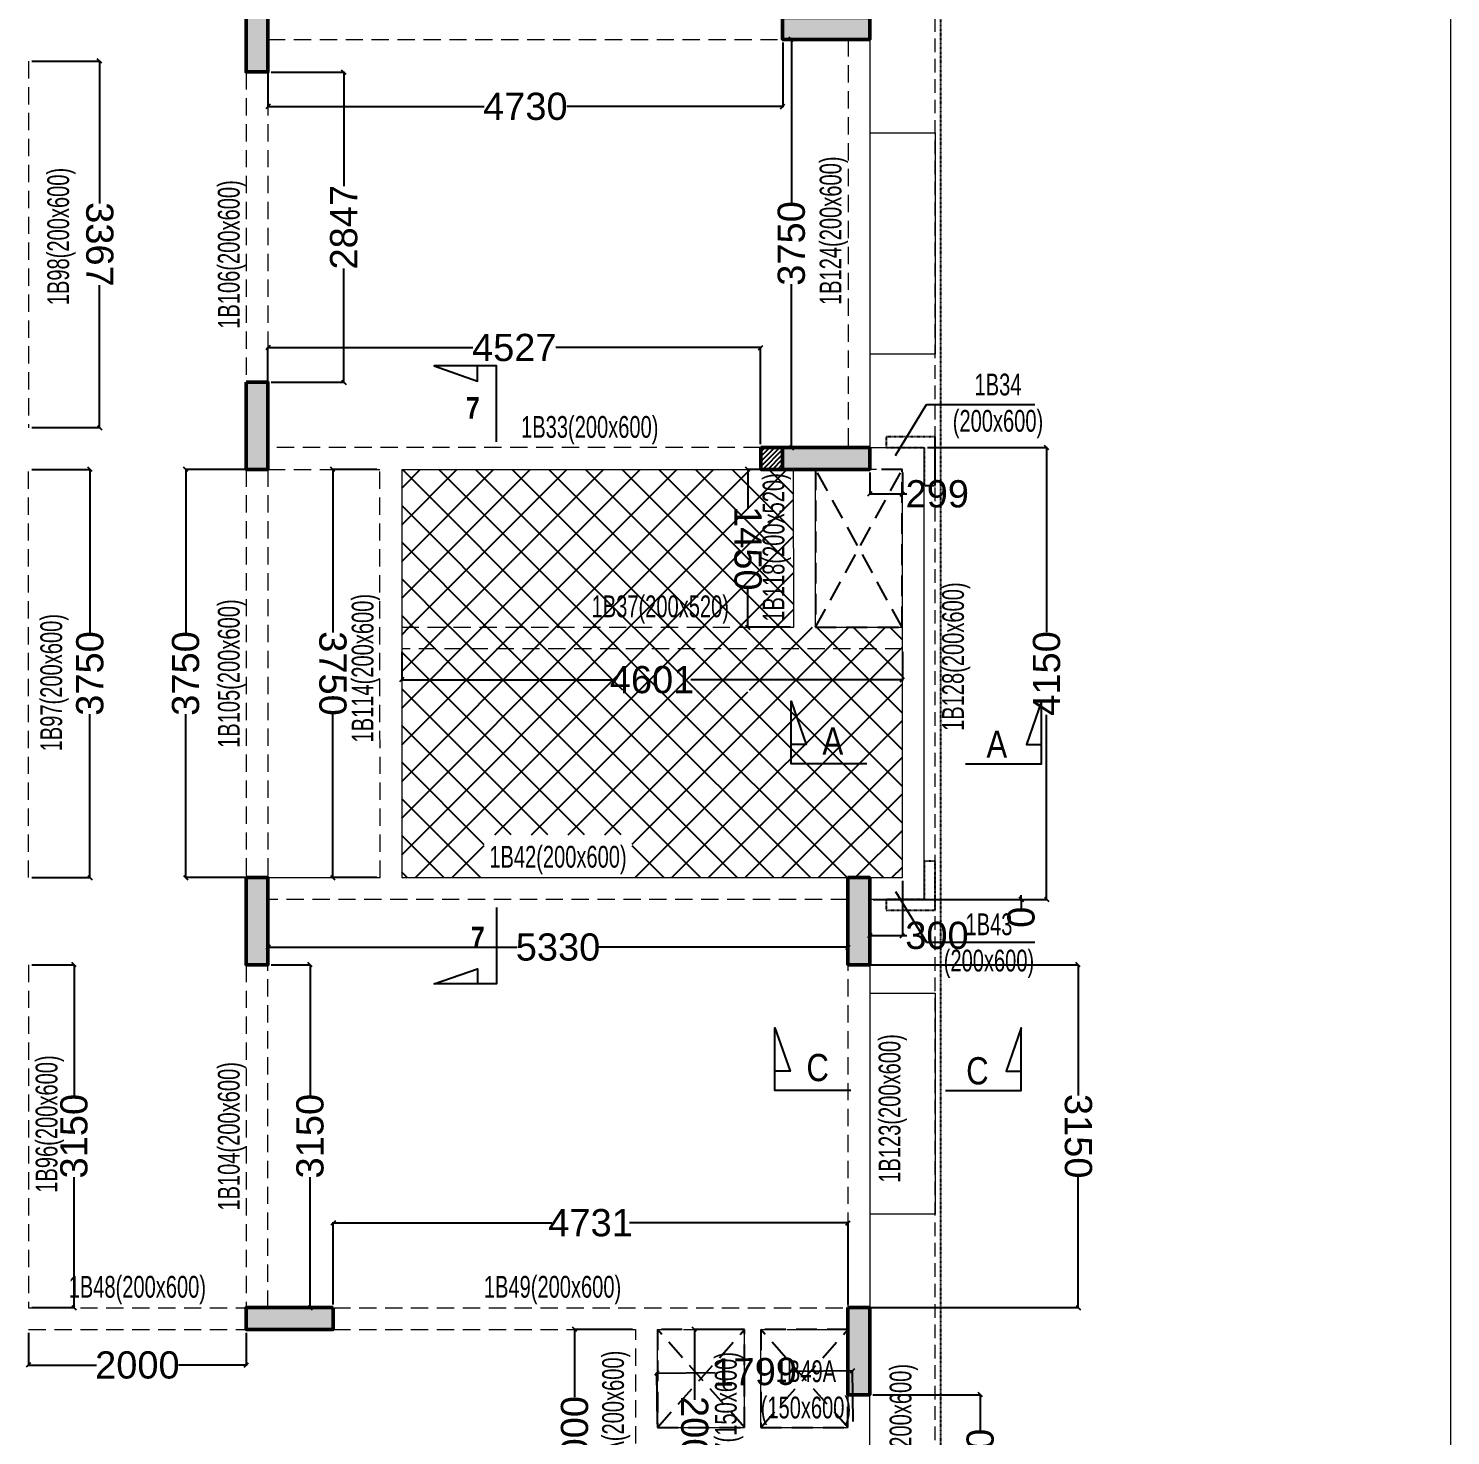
# Model space of a CAD drawing. Header units: millimetres. Extents: x 20 to 37377, y -2 to 80215.
# Drawn here: x 24310 to 37377, y 38835 to 51760 of the extents above; entities that cross this region are included whole.
import ezdxf
from ezdxf.enums import TextEntityAlignment as Align

# ---------------------------------------------------------------- set-up
doc = ezdxf.new("R2010")
doc.units = ezdxf.units.MM
for name, pattern in [('CONTINU', [0]), ('DASHED', [0.75, 0.5, -0.25]), ('HIDDEN', [9.525, 6.35, -3.175])]:
    doc.linetypes.add(name, pattern=pattern)
for name, color, linetype, lineweight in [('A-BOXING PROJECTION', 8, 'Continuous', 9), ('A-CLMN', 5, 'Continuous', 50), ('A-CONC', 5, 'Continuous', 40), ('A-CONC-PATT', 253, 'Continuous', 0), ('S - BEAM', 7, 'Continuous', 13), ('S - BEAM TXT', 30, 'Continuous', 13), ('STR-Stair', 1, 'Continuous', 13)]:
    doc.layers.add(name, color=color, linetype=linetype, lineweight=lineweight)
for name, color, linetype in [('BAND DETAILS', 2, 'Continuous'), ('PC-Detail-Light', 7, 'Continuous'), ('S-DIM', 8, 'Continuous'), ('SECTION', 4, 'CONTINU'), ('SL-FW-HIDDEN', 1, 'Continuous'), ('TOILET SUNK BY80', 240, 'Continuous')]:
    doc.layers.add(name, color=color, linetype=linetype)
doc.styles.add('S - GRID TXT', font='ARIALNB.TTF')
doc.styles.add('SD', font='ARIALNB.TTF')
doc.styles.add('SED', font='ARIALN.TTF', dxfattribs={"height": 50})
doc.styles.add('SOBHA', font='arial.ttf')
doc.styles.get("Standard").update_dxf_attribs({"font": 'arial.ttf'})
doc.styles.add('TITLE', font='tahoma.ttf')
doc.dimstyles.new('ISO-25', dxfattribs={"dimtxt": 2.5, "dimasz": 2.5, "dimexe": 1.25, "dimexo": 0.625, "dimtad": 1, "dimtxsty": 'Standard', "dimcen": 2.5, "dimadec": 0, "dimazin": 0, "dimtfac": 1, "dimtmove": 0, "dimatfit": 3, "dimfxl": 1, "dimarcsym": 0})
doc.dimstyles.new('S--20', dxfattribs={"dimscale": 20, "dimtxt": 12.5, "dimasz": 2, "dimexe": 0.25, "dimexo": 1.5, "dimgap": 0.1, "dimtad": 0, "dimdec": 0, "dimrnd": 0.0005, "dimzin": 0, "dimdsep": 46, "dimtxsty": 'SOBHA', "dimblk": 'OBLIQUE', "dimcen": 0.09, "dimclrd": 8, "dimclre": 8, "dimclrt": 4, "dimadec": 0, "dimazin": 0, "dimtfac": 1, "dimtdec": 0, "dimtofl": 0, "dimtmove": 0, "dimatfit": 3, "dimfxl": 0.18, "dimtolj": 1, "dimtzin": 0, "dimlwd": -1, "dimlwe": -1, "dimarcsym": 0})
pattern_1 = [(45, (-66633.12, -372481.6), (-168.379802, 168.379802), []), (135, (-66633.12, -372481.6), (-168.379802, -168.379802), [])]

# ---------------------------------------------------------------- blocks, each defined once
blk = doc.blocks.new('*U88')
at = {"layer": 'SL-FW-HIDDEN', "linetype": 'HIDDEN', "ltscale": 30}
for p, q in [((798, 1450), (0, 0)), ((0, 1450), (798, 0))]:
    blk.add_line(p, q, dxfattribs=at)
blk.add_lwpolyline([(0, 1450), (798, 1450), (798, 0), (0, 0)], close=True, dxfattribs=at)
at = {"layer": 'SL-FW-HIDDEN', "linetype": 'DASHED', "ltscale": 250, "style": 'TITLE'}
blk.add_attdef('DECRIPTION', text='', height=125, dxfattribs=at).set_placement((960, 116), align=Align.MIDDLE_CENTER)
blk = doc.blocks.new('*U97')
at = {"layer": 'SL-FW-HIDDEN', "linetype": 'HIDDEN', "ltscale": 30}
for p, q in [((800, 900), (0, 0)), ((0, 900), (800, 0))]:
    blk.add_line(p, q, dxfattribs=at)
blk.add_lwpolyline([(0, 900), (800, 900), (800, 0), (0, 0)], close=True, dxfattribs=at)
at = {"layer": 'SL-FW-HIDDEN', "linetype": 'DASHED', "ltscale": 250, "style": 'TITLE'}
blk.add_attdef('DECRIPTION', text='', height=125, dxfattribs=at).set_placement((960, 116), align=Align.MIDDLE_CENTER)
blk = doc.blocks.new('*U96')
at = {"layer": 'SL-FW-HIDDEN', "linetype": 'HIDDEN', "ltscale": 30}
for p, q in [((800, 900), (0, 0)), ((0, 900), (800, 0))]:
    blk.add_line(p, q, dxfattribs=at)
blk.add_lwpolyline([(0, 900), (800, 900), (800, 0), (0, 0)], close=True, dxfattribs=at)
at = {"layer": 'SL-FW-HIDDEN', "linetype": 'DASHED', "ltscale": 250, "style": 'TITLE'}
blk.add_attdef('DECRIPTION', text='', height=125, dxfattribs=at).set_placement((960, 116), align=Align.MIDDLE_CENTER)
blk = doc.blocks.new('GFR CL')
at = {"layer": 'A-CONC-PATT'}
h = blk.add_hatch(color=256, dxfattribs=at)
h.dxf.hatch_style = 1
h.paths.add_polyline_path([(18370, 20080), (18170, 20080), (18170, 19280), (18370, 19280)])
h = blk.add_hatch(color=256, dxfattribs=at)
h.dxf.hatch_style = 1
h.paths.add_polyline_path([(23900, 19580), (23900, 19780), (23100, 19780), (23100, 19580)])
h = blk.add_hatch(color=256, dxfattribs=at)
h.dxf.hatch_style = 1
h.paths.add_polyline_path([(18370, 16430), (18170, 16430), (18170, 15630), (18370, 15630)])
h = blk.add_hatch(color=256, dxfattribs=at)
h.dxf.hatch_style = 1
h.paths.add_polyline_path([(23900, 15630), (23900, 15830), (23100, 15830), (23100, 15630)])
h = blk.add_hatch(color=256, dxfattribs=at)
h.dxf.hatch_style = 1
h.paths.add_polyline_path([(18370, 11880), (18170, 11880), (18170, 11080), (18370, 11080)])
h = blk.add_hatch(color=256, dxfattribs=at)
h.dxf.hatch_style = 1
h.paths.add_polyline_path([(23900, 11880), (23700, 11880), (23700, 11080), (23900, 11080)])
h = blk.add_hatch(color=256, dxfattribs=at)
h.dxf.hatch_style = 1
h.paths.add_polyline_path([(18970, 7730), (18970, 7930), (18170, 7930), (18170, 7730)])
h = blk.add_hatch(color=256, dxfattribs=at)
h.dxf.hatch_style = 1
h.paths.add_polyline_path([(23900, 7930), (23700, 7930), (23700, 7130), (23900, 7130)])
at = {"layer": 'PC-Detail-Light', "linetype": 'ByBlock'}
h = blk.add_hatch(dxfattribs=at)
h.set_pattern_fill('ANSI31', color=8, scale=10)
h.set_pattern_definition([(45, (40025.56, 2210502.12), (-22.4506403, 22.4506403), [])])
h.paths.add_polyline_path([(22900, 15830), (23100, 15830), (23100, 15630), (22900, 15630)])
at = {"layer": 'A-CLMN'}
for points, elevation in [([(18170, 20080), (18370, 20080), (18370, 19280), (18170, 19280)], 1), ([(23900, 19780), (23900, 19580), (23100, 19580), (23100, 19780)], 1), ([(22900, 15830), (23100, 15830), (23100, 15630), (22900, 15630)], 0), ([(23900, 15830), (23900, 15630), (23100, 15630), (23100, 15830)], 0)]:
    blk.add_lwpolyline(points, close=True, dxfattribs=dict(at, elevation=elevation))
for points in [[(18170, 16430), (18370, 16430), (18370, 15630), (18170, 15630)], [(18170, 11880), (18370, 11880), (18370, 11080), (18170, 11080)], [(23700, 11880), (23900, 11880), (23900, 11080), (23700, 11080)], [(18970, 7930), (18970, 7730), (18170, 7730), (18170, 7930)], [(23700, 7930), (23900, 7930), (23900, 7130), (23700, 7130)]]:
    blk.add_lwpolyline(points, close=True, dxfattribs=at)
at = {"layer": 'A-CLMN', "elevation": 0}
blk.add_lwpolyline([(18970, 7730), (18970, 7930)], dxfattribs=at)
at = {"layer": 'A-CONC', "ltscale": 50, "elevation": 0}
blk.add_lwpolyline([(18170, 7930), (18170, 7730)], dxfattribs=at)
blk.add_lwpolyline([(18170, 7930), (18170, 7730)], dxfattribs=at)
blk = doc.blocks.new('ELEVATION FEATURE - ELEVATION FEATURE-2962623-GROUND FLOOR LEVEL')
at = {"layer": 'A-BOXING PROJECTION', "color": 2, "linetype": 'DASHED', "ltscale": 250}
blk.add_line((5002618, 4951646), (5002618, 4987256), dxfattribs=at)
at = {"layer": 'A-BOXING PROJECTION', "color": 2, "linetype": 'DASHED', "lineweight": 25, "ltscale": 0.2}
for p, q in [((5002668, 4987306), (5002668, 4951596)), ((5002168, 4968176), (5002168, 4968076)), ((5002618, 4968176), (5002168, 4968176)), ((5002168, 4968076), (5002518, 4968076)), ((5002518, 4967726), (5002618, 4967726)), ((5002618, 4964276), (5002518, 4964276)), ((5002518, 4964276), (5002518, 4963926)), ((5002618, 4963826), (5002618, 4964276)), ((5002518, 4963926), (5002168, 4963926)), ((5002168, 4963926), (5002168, 4963826)), ((5002168, 4963826), (5002618, 4963826))]:
    blk.add_line(p, q, dxfattribs=at)
at = {"layer": 'A-BOXING PROJECTION', "lineweight": 25}
blk.add_line((5002618, 4967726), (5002618, 4968176), dxfattribs=at)
at = {"layer": 'A-BOXING PROJECTION', "color": 2, "linetype": 'DASHED', "lineweight": 25, "ltscale": 0.2}
blk.add_lwpolyline([(5002518, 4968076), (5002518, 4967726)], dxfattribs=at)
blk = doc.blocks.new('_Oblique')
at = {"color": 0, "linetype": 'ByBlock', "lineweight": -2}
blk.add_line((-0.5, -0.5), (0.5, 0.5), dxfattribs=at)
blk = doc.blocks.new('*D450')
at = {"layer": 'Defpoints', "color": 0, "linetype": 'ByBlock', "transparency": 16777216}
for p in [(26511, 51660, 0), (31241, 51660, 0), (31241, 51043)]:
    blk.add_point(p, dxfattribs=at)
at = {"layer": 'S-DIM', "color": 8, "transparency": 16777216}
for p, q in [((26511, 51630), (26511, 51038)), ((31241, 51630), (31241, 51038)), ((26511, 51043), (28496, 51043)), ((31241, 51043), (29256, 51043))]:
    blk.add_line(p, q, dxfattribs=at)
at = {"layer": 'S-DIM', "color": 8, "linetype": 'ByBlock', "transparency": 16777216, "xscale": 40, "yscale": 40, "zscale": 40, "rotation": 180}
blk.add_blockref('_Oblique', (26511, 51043), dxfattribs=at)
at = {"layer": 'S-DIM', "color": 8, "linetype": 'ByBlock', "transparency": 16777216, "xscale": 40, "yscale": 40, "zscale": 40}
blk.add_blockref('_Oblique', (31241, 51043), dxfattribs=at)
at = {"layer": 'S-DIM', "color": 4, "linetype": 'ByBlock', "transparency": 16777216, "insert": (28876, 51043), "char_height": 250, "attachment_point": 5, "style": 'SOBHA'}
blk.add_mtext('\\A1;4730', dxfattribs=at)
blk = doc.blocks.new('*D451')
at = {"layer": 'Defpoints', "color": 0, "linetype": 'ByBlock', "transparency": 16777216}
for p in [(26511, 51357, 0), (26511, 48510, 0), (27208, 48510)]:
    blk.add_point(p, dxfattribs=at)
at = {"layer": 'S-DIM', "color": 8, "transparency": 16777216}
for p, q in [((26541, 51357), (27213, 51357)), ((27208, 51357), (27208, 50311)), ((27208, 48510), (27208, 49556)), ((26541, 48510), (27213, 48510))]:
    blk.add_line(p, q, dxfattribs=at)
at = {"layer": 'S-DIM', "color": 8, "linetype": 'ByBlock', "transparency": 16777216, "xscale": 40, "yscale": 40, "zscale": 40}
for p, rotation in [((27208, 51357), 90), ((27208, 48510), 270)]:
    blk.add_blockref('_Oblique', p, dxfattribs=dict(at, rotation=rotation))
at = {"layer": 'S-DIM', "color": 4, "linetype": 'ByBlock', "transparency": 16777216, "insert": (27208, 49934), "char_height": 250, "attachment_point": 5, "rotation": 90, "style": 'SOBHA'}
blk.add_mtext('\\A1;2847', dxfattribs=at)
blk = doc.blocks.new('*D452')
at = {"layer": 'Defpoints', "color": 0, "linetype": 'ByBlock', "transparency": 16777216}
for p in [(26511, 48828), (26511, 47910, 0), (31038, 47910, -1)]:
    blk.add_point(p, dxfattribs=at)
at = {"layer": 'S-DIM', "color": 8, "transparency": 16777216}
for p, q in [((26511, 47940), (26511, 48833)), ((26511, 48828), (28394, 48828)), ((31038, 48828), (29155, 48828)), ((31038, 47940), (31038, 48833))]:
    blk.add_line(p, q, dxfattribs=at)
at = {"layer": 'S-DIM', "color": 8, "linetype": 'ByBlock', "transparency": 16777216, "xscale": 40, "yscale": 40, "zscale": 40, "rotation": 180}
blk.add_blockref('_Oblique', (26511, 48828), dxfattribs=at)
at = {"layer": 'S-DIM', "color": 8, "linetype": 'ByBlock', "transparency": 16777216, "xscale": 40, "yscale": 40, "zscale": 40}
blk.add_blockref('_Oblique', (31038, 48828), dxfattribs=at)
at = {"layer": 'S-DIM', "color": 4, "linetype": 'ByBlock', "transparency": 16777216, "insert": (28774, 48828), "char_height": 250, "attachment_point": 5, "style": 'SOBHA'}
blk.add_mtext('\\A1;4527', dxfattribs=at)
blk = doc.blocks.new('*D453')
at = {"layer": 'Defpoints', "color": 0, "linetype": 'ByBlock', "transparency": 16777216}
for p in [(31841, 51660, 0), (31321, 47910), (31841, 47910, 0)]:
    blk.add_point(p, dxfattribs=at)
at = {"layer": 'S-DIM', "color": 8, "transparency": 16777216}
for p, q in [((31811, 51660), (31316, 51660)), ((31321, 51660), (31321, 50160)), ((31321, 47910), (31321, 49410)), ((31811, 47910), (31316, 47910))]:
    blk.add_line(p, q, dxfattribs=at)
at = {"layer": 'S-DIM', "color": 8, "linetype": 'ByBlock', "transparency": 16777216, "xscale": 40, "yscale": 40, "zscale": 40}
for p, rotation in [((31321, 51660), 90), ((31321, 47910), 270)]:
    blk.add_blockref('_Oblique', p, dxfattribs=dict(at, rotation=rotation))
at = {"layer": 'S-DIM', "color": 4, "linetype": 'ByBlock', "transparency": 16777216, "insert": (31321, 49785), "char_height": 250, "attachment_point": 5, "rotation": 90, "style": 'SOBHA'}
blk.add_mtext('\\A1;3750', dxfattribs=at)
blk = doc.blocks.new('*D454')
at = {"layer": 'Defpoints', "color": 0, "linetype": 'ByBlock', "transparency": 16777216}
for p in [(26511, 47710, 0), (25755, 43960), (26511, 43960, 0)]:
    blk.add_point(p, dxfattribs=at)
at = {"layer": 'S-DIM', "color": 8, "transparency": 16777216}
for p, q in [((26481, 47710), (25750, 47710)), ((25755, 47710), (25755, 46210)), ((25755, 43960), (25755, 45460)), ((26481, 43960), (25750, 43960))]:
    blk.add_line(p, q, dxfattribs=at)
at = {"layer": 'S-DIM', "color": 8, "linetype": 'ByBlock', "transparency": 16777216, "xscale": 40, "yscale": 40, "zscale": 40}
for p, rotation in [((25755, 47710), 90), ((25755, 43960), 270)]:
    blk.add_blockref('_Oblique', p, dxfattribs=dict(at, rotation=rotation))
at = {"layer": 'S-DIM', "color": 4, "linetype": 'ByBlock', "transparency": 16777216, "insert": (25755, 45835), "char_height": 250, "attachment_point": 5, "rotation": 90, "style": 'SOBHA'}
blk.add_mtext('\\A1;3750', dxfattribs=at)
blk = doc.blocks.new('*D455')
at = {"layer": 'Defpoints', "color": 0, "linetype": 'ByBlock', "transparency": 16777216}
for p in [(27106, 47710), (27540, 47710, -1), (27540, 43960, -1)]:
    blk.add_point(p, dxfattribs=at)
at = {"layer": 'S-DIM', "color": 8, "transparency": 16777216}
for p, q in [((27510, 47710), (27101, 47710)), ((27106, 47710), (27106, 46210)), ((27106, 43960), (27106, 45460)), ((27510, 43960), (27101, 43960))]:
    blk.add_line(p, q, dxfattribs=at)
at = {"layer": 'S-DIM', "color": 8, "linetype": 'ByBlock', "transparency": 16777216, "xscale": 40, "yscale": 40, "zscale": 40}
for p, rotation in [((27106, 47710), 90.00310404915214), ((27106, 43960), 270.0031040491522)]:
    blk.add_blockref('_Oblique', p, dxfattribs=dict(at, rotation=rotation))
at = {"layer": 'S-DIM', "color": 4, "linetype": 'ByBlock', "transparency": 16777216, "insert": (27106, 45835), "char_height": 250, "attachment_point": 5, "rotation": 270.0031, "style": 'SOBHA'}
blk.add_mtext('\\A1;3750', dxfattribs=at)
blk = doc.blocks.new('*D329')
at = {"layer": 'Defpoints', "color": 0, "linetype": 'ByBlock', "transparency": 16777216}
for p in [(27740, 46063, -1), (32341, 46063, -1), (27740, 45777)]:
    blk.add_point(p, dxfattribs=at)
at = {"layer": 'S-DIM', "color": 8, "transparency": 16777216}
for p, q in [((27740, 46033), (27740, 45772)), ((32341, 46033), (32341, 45772)), ((27740, 45777), (29684, 45777)), ((32341, 45777), (30396, 45777))]:
    blk.add_line(p, q, dxfattribs=at)
at = {"layer": 'S-DIM', "color": 8, "linetype": 'ByBlock', "transparency": 16777216, "xscale": 40, "yscale": 40, "zscale": 40}
for p, rotation in [((27740, 45777), 179.9994221234673), ((32341, 45777), 359.9994221234674)]:
    blk.add_blockref('_Oblique', p, dxfattribs=dict(at, rotation=rotation))
at = {"layer": 'S-DIM', "color": 4, "linetype": 'ByBlock', "transparency": 16777216, "insert": (30040, 45777), "char_height": 250, "attachment_point": 5, "rotation": 359.9994, "style": 'SOBHA'}
blk.add_mtext('\\A1;4601', dxfattribs=at)
blk = doc.blocks.new('*D330')
at = {"layer": 'Defpoints', "color": 0, "linetype": 'ByBlock', "transparency": 16777216}
for p in [(26511, 43760, 1), (31841, 43760, 1), (31841, 43321)]:
    blk.add_point(p, dxfattribs=at)
at = {"layer": 'S-DIM', "color": 8, "transparency": 16777216}
for p, q in [((26511, 43730), (26511, 43316)), ((31841, 43730), (31841, 43316)), ((26511, 43321), (28801, 43321)), ((31841, 43321), (29551, 43321))]:
    blk.add_line(p, q, dxfattribs=at)
at = {"layer": 'S-DIM', "color": 8, "linetype": 'ByBlock', "transparency": 16777216, "xscale": 40, "yscale": 40, "zscale": 40, "rotation": 180}
blk.add_blockref('_Oblique', (26511, 43321), dxfattribs=at)
at = {"layer": 'S-DIM', "color": 8, "linetype": 'ByBlock', "transparency": 16777216, "xscale": 40, "yscale": 40, "zscale": 40}
blk.add_blockref('_Oblique', (31841, 43321), dxfattribs=at)
at = {"layer": 'S-DIM', "color": 4, "linetype": 'ByBlock', "transparency": 16777216, "insert": (29176, 43321), "char_height": 250, "attachment_point": 5, "style": 'SOBHA'}
blk.add_mtext('\\A1;5330', dxfattribs=at)
blk = doc.blocks.new('*D456')
at = {"layer": 'Defpoints', "color": 0, "linetype": 'ByBlock', "transparency": 16777216}
for p in [(30919, 47710), (31340, 47710, 0), (31341, 46260, 0)]:
    blk.add_point(p, dxfattribs=at)
at = {"layer": 'S-DIM', "color": 8, "transparency": 16777216}
for p, q in [((31310, 47710), (30914, 47710)), ((30919, 47710), (30919, 47348)), ((30920, 46260), (30920, 46621)), ((31311, 46260), (30915, 46260))]:
    blk.add_line(p, q, dxfattribs=at)
at = {"layer": 'S-DIM', "color": 8, "linetype": 'ByBlock', "transparency": 16777216, "xscale": 40, "yscale": 40, "zscale": 40}
for p, rotation in [((30919, 47710), 90.03974787133345), ((30920, 46260), 270.0397478713335)]:
    blk.add_blockref('_Oblique', p, dxfattribs=dict(at, rotation=rotation))
at = {"layer": 'S-DIM', "color": 4, "linetype": 'ByBlock', "transparency": 16777216, "insert": (30920, 46985), "char_height": 250, "attachment_point": 5, "rotation": 270.0397, "style": 'SOBHA'}
blk.add_mtext('\\A1;1450', dxfattribs=at)
blk = doc.blocks.new('*D331')
at = {"layer": 'Defpoints', "color": 0, "linetype": 'ByBlock', "transparency": 16777216}
for p in [(32540, 47910, -1), (32540, 43760, -1), (33666, 43760)]:
    blk.add_point(p, dxfattribs=at)
at = {"layer": 'S-DIM', "color": 8, "transparency": 16777216}
for p, q in [((32570, 47910), (33671, 47910)), ((33666, 47910), (33666, 46215)), ((33666, 43760), (33666, 45455)), ((32570, 43760), (33671, 43760))]:
    blk.add_line(p, q, dxfattribs=at)
at = {"layer": 'S-DIM', "color": 8, "linetype": 'ByBlock', "transparency": 16777216, "xscale": 40, "yscale": 40, "zscale": 40}
for p, rotation in [((33666, 47910), 90), ((33666, 43760), 270)]:
    blk.add_blockref('_Oblique', p, dxfattribs=dict(at, rotation=rotation))
at = {"layer": 'S-DIM', "color": 4, "linetype": 'ByBlock', "transparency": 16777216, "insert": (33666, 45835), "char_height": 250, "attachment_point": 5, "rotation": 90, "style": 'SOBHA'}
blk.add_mtext('\\A1;4150', dxfattribs=at)
blk = doc.blocks.new('*D332')
at = {"layer": 'Defpoints', "color": 0, "linetype": 'ByBlock', "transparency": 16777216}
for p in [(32040, 43960, -1), (32341, 43960, 0), (32341, 43428)]:
    blk.add_point(p, dxfattribs=at)
at = {"layer": 'S-DIM', "color": 8, "transparency": 16777216}
for p, q in [((32040, 43930), (32040, 43423)), ((32341, 43930), (32341, 43423)), ((32040, 43428), (32341, 43428)), ((32341, 43428), (32381, 43428))]:
    blk.add_line(p, q, dxfattribs=at)
at = {"layer": 'S-DIM', "color": 8, "linetype": 'ByBlock', "transparency": 16777216, "xscale": 40, "yscale": 40, "zscale": 40}
for p, rotation in [((32040, 43428), 180.0052388751297), ((32341, 43428), 0.0052388751297217)]:
    blk.add_blockref('_Oblique', p, dxfattribs=dict(at, rotation=rotation))
at = {"layer": 'S-DIM', "color": 4, "linetype": 'ByBlock', "transparency": 16777216, "insert": (32658, 43428), "char_height": 250, "attachment_point": 5, "rotation": 0.0052, "style": 'SOBHA'}
blk.add_mtext('\\A1;300', dxfattribs=at)
blk = doc.blocks.new('*D333')
at = {"layer": 'Defpoints', "color": 0, "linetype": 'ByBlock', "transparency": 16777216}
for p in [(32041, 47710, 0), (32340, 47710, 0), (32340, 47484)]:
    blk.add_point(p, dxfattribs=at)
at = {"layer": 'S-DIM', "color": 8, "transparency": 16777216}
for p, q in [((32041, 47680), (32041, 47479)), ((32340, 47680), (32340, 47479)), ((32041, 47484), (32340, 47484)), ((32340, 47484), (32380, 47484))]:
    blk.add_line(p, q, dxfattribs=at)
at = {"layer": 'S-DIM', "color": 8, "linetype": 'ByBlock', "transparency": 16777216, "xscale": 40, "yscale": 40, "zscale": 40}
for p, rotation in [((32041, 47484), 179.9961551503274), ((32340, 47484), 359.9961551503274)]:
    blk.add_blockref('_Oblique', p, dxfattribs=dict(at, rotation=rotation))
at = {"layer": 'S-DIM', "color": 4, "linetype": 'ByBlock', "transparency": 16777216, "insert": (32661, 47484), "char_height": 250, "attachment_point": 5, "rotation": 359.9962, "style": 'SOBHA'}
blk.add_mtext('\\A1;299', dxfattribs=at)
blk = doc.blocks.new('*D481')
at = {"layer": 'Defpoints', "color": 0, "linetype": 'ByBlock', "transparency": 16777216}
for p in [(24310, 39810, 0), (26311, 39810, 0), (26311, 39482)]:
    blk.add_point(p, dxfattribs=at)
at = {"layer": 'S-DIM', "color": 8, "transparency": 16777216}
for p, q in [((24310, 39780), (24310, 39477)), ((26311, 39780), (26311, 39477)), ((24310, 39482), (24934, 39482)), ((26311, 39482), (25688, 39482))]:
    blk.add_line(p, q, dxfattribs=at)
at = {"layer": 'S-DIM', "color": 8, "linetype": 'ByBlock', "transparency": 16777216, "xscale": 40, "yscale": 40, "zscale": 40, "rotation": 180}
blk.add_blockref('_Oblique', (24310, 39482), dxfattribs=at)
at = {"layer": 'S-DIM', "color": 8, "linetype": 'ByBlock', "transparency": 16777216, "xscale": 40, "yscale": 40, "zscale": 40}
blk.add_blockref('_Oblique', (26311, 39482), dxfattribs=at)
at = {"layer": 'S-DIM', "color": 4, "linetype": 'ByBlock', "transparency": 16777216, "insert": (25311, 39482), "char_height": 250, "attachment_point": 5, "style": 'SOBHA'}
blk.add_mtext('\\A1;2000', dxfattribs=at)
blk = doc.blocks.new('*D482')
at = {"layer": 'Defpoints', "color": 0, "linetype": 'ByBlock', "transparency": 16777216}
for p in [(31841, 40789), (27110, 40010, -1), (31841, 40010)]:
    blk.add_point(p, dxfattribs=at)
at = {"layer": 'S-DIM', "color": 8, "transparency": 16777216}
for p, q in [((27110, 40040), (27110, 40794)), ((27110, 40789), (29119, 40789)), ((31841, 40789), (29832, 40789)), ((31841, 40040), (31841, 40794))]:
    blk.add_line(p, q, dxfattribs=at)
at = {"layer": 'S-DIM', "color": 8, "linetype": 'ByBlock', "transparency": 16777216, "xscale": 40, "yscale": 40, "zscale": 40, "rotation": 180}
blk.add_blockref('_Oblique', (27110, 40789), dxfattribs=at)
at = {"layer": 'S-DIM', "color": 8, "linetype": 'ByBlock', "transparency": 16777216, "xscale": 40, "yscale": 40, "zscale": 40}
blk.add_blockref('_Oblique', (31841, 40789), dxfattribs=at)
at = {"layer": 'S-DIM', "color": 4, "linetype": 'ByBlock', "transparency": 16777216, "insert": (29475, 40789), "char_height": 250, "attachment_point": 5, "style": 'SOBHA'}
blk.add_mtext('\\A1;4731', dxfattribs=at)
blk = doc.blocks.new('*D360')
at = {"layer": 'Defpoints', "color": 0, "linetype": 'ByBlock', "transparency": 16777216}
for p in [(29890, 39810, 0), (29329, 37810), (29890, 37810, 0)]:
    blk.add_point(p, dxfattribs=at)
at = {"layer": 'S-DIM', "color": 8, "transparency": 16777216}
for p, q in [((29860, 39810), (29324, 39810)), ((29329, 39810), (29329, 39187)), ((29329, 37810), (29329, 38433)), ((29860, 37810), (29324, 37810))]:
    blk.add_line(p, q, dxfattribs=at)
at = {"layer": 'S-DIM', "color": 8, "linetype": 'ByBlock', "transparency": 16777216, "xscale": 40, "yscale": 40, "zscale": 40}
for p, rotation in [((29329, 39810), 90), ((29329, 37810), 270)]:
    blk.add_blockref('_Oblique', p, dxfattribs=dict(at, rotation=rotation))
at = {"layer": 'S-DIM', "color": 4, "linetype": 'ByBlock', "transparency": 16777216, "insert": (29329, 38810), "char_height": 250, "attachment_point": 5, "rotation": 90, "style": 'SOBHA'}
blk.add_mtext('\\A1;2000', dxfattribs=at)
blk = doc.blocks.new('*D361')
at = {"layer": 'Defpoints', "color": 0, "linetype": 'ByBlock', "transparency": 16777216}
for p in [(30890, 39811, 0), (30430, 37810), (30890, 37810, -1)]:
    blk.add_point(p, dxfattribs=at)
at = {"layer": 'S-DIM', "color": 8, "transparency": 16777216}
for p, q in [((30860, 39811), (30425, 39810)), ((30430, 39810), (30430, 39163)), ((30430, 37810), (30430, 38457)), ((30860, 37810), (30425, 37810))]:
    blk.add_line(p, q, dxfattribs=at)
at = {"layer": 'S-DIM', "color": 8, "linetype": 'ByBlock', "transparency": 16777216, "xscale": 40, "yscale": 40, "zscale": 40}
for p, rotation in [((30430, 39810), 90.01098422389803), ((30430, 37810), 270.010984223898)]:
    blk.add_blockref('_Oblique', p, dxfattribs=dict(at, rotation=rotation))
at = {"layer": 'S-DIM', "color": 4, "linetype": 'ByBlock', "transparency": 16777216, "insert": (30430, 38810), "char_height": 250, "attachment_point": 5, "rotation": 270.011, "style": 'SOBHA'}
blk.add_mtext('\\A1;2001', dxfattribs=at)
blk = doc.blocks.new('*D362')
at = {"layer": 'Defpoints', "color": 0, "linetype": 'ByBlock', "transparency": 16777216}
for p in [(31883, 39431), (30090, 38910, -1), (31889, 38933, 0)]:
    blk.add_point(p, dxfattribs=at)
at = {"layer": 'S-DIM', "color": 8, "transparency": 16777216}
for p, q in [((30084, 39408), (30620, 39415)), ((30090, 38940), (30084, 39413)), ((31883, 39431), (31347, 39424)), ((31889, 38963), (31883, 39436))]:
    blk.add_line(p, q, dxfattribs=at)
at = {"layer": 'S-DIM', "color": 8, "linetype": 'ByBlock', "transparency": 16777216, "xscale": 40, "yscale": 40, "zscale": 40}
for p, rotation in [((30084, 39408), 180.7261170010128), ((31883, 39431), 0.7261170010127856)]:
    blk.add_blockref('_Oblique', p, dxfattribs=dict(at, rotation=rotation))
at = {"layer": 'S-DIM', "color": 4, "linetype": 'ByBlock', "transparency": 16777216, "insert": (30984, 39420), "char_height": 250, "attachment_point": 5, "rotation": 0.7261, "style": 'SOBHA'}
blk.add_mtext('\\A1;1799', dxfattribs=at)
blk = doc.blocks.new('*D363')
at = {"layer": 'Defpoints', "color": 0, "linetype": 'ByBlock', "transparency": 16777216}
for p in [(32040, 39210, -1), (32040, 37810, 0), (33056, 37810)]:
    blk.add_point(p, dxfattribs=at)
at = {"layer": 'S-DIM', "color": 8, "transparency": 16777216}
for p, q in [((32070, 39210), (33061, 39210)), ((33056, 39210), (33056, 38873)), ((33056, 37810), (33056, 38147)), ((32070, 37810), (33061, 37810))]:
    blk.add_line(p, q, dxfattribs=at)
at = {"layer": 'S-DIM', "color": 8, "linetype": 'ByBlock', "transparency": 16777216, "xscale": 40, "yscale": 40, "zscale": 40}
for p, rotation in [((33056, 39210), 90), ((33056, 37810), 270)]:
    blk.add_blockref('_Oblique', p, dxfattribs=dict(at, rotation=rotation))
at = {"layer": 'S-DIM', "color": 4, "linetype": 'ByBlock', "transparency": 16777216, "insert": (33056, 38510), "char_height": 250, "attachment_point": 5, "rotation": 90, "style": 'SOBHA'}
blk.add_mtext('\\A1;1400', dxfattribs=at)
blk = doc.blocks.new('*D486')
at = {"layer": 'Defpoints', "color": 0, "linetype": 'ByBlock', "transparency": 16777216}
for p in [(24310, 43160, 0), (24310, 40010, 0), (24729, 40010)]:
    blk.add_point(p, dxfattribs=at)
at = {"layer": 'S-DIM', "color": 8, "transparency": 16777216}
for p, q in [((24340, 43160), (24734, 43160)), ((24729, 43160), (24729, 41960)), ((24729, 40010), (24729, 41210)), ((24340, 40010), (24734, 40010))]:
    blk.add_line(p, q, dxfattribs=at)
at = {"layer": 'S-DIM', "color": 8, "linetype": 'ByBlock', "transparency": 16777216, "xscale": 40, "yscale": 40, "zscale": 40}
for p, rotation in [((24729, 43160), 90), ((24729, 40010), 270)]:
    blk.add_blockref('_Oblique', p, dxfattribs=dict(at, rotation=rotation))
at = {"layer": 'S-DIM', "color": 4, "linetype": 'ByBlock', "transparency": 16777216, "insert": (24729, 41585), "char_height": 250, "attachment_point": 5, "rotation": 90, "style": 'SOBHA'}
blk.add_mtext('\\A1;3150', dxfattribs=at)
blk = doc.blocks.new('*D487')
at = {"layer": 'Defpoints', "color": 0, "linetype": 'ByBlock', "transparency": 16777216}
for p in [(26511, 43160, 0), (26898, 43160), (26511, 40010, 0)]:
    blk.add_point(p, dxfattribs=at)
at = {"layer": 'S-DIM', "color": 8, "transparency": 16777216}
for p, q in [((26541, 43160), (26903, 43160)), ((26898, 43160), (26898, 41960)), ((26898, 40010), (26898, 41210)), ((26541, 40010), (26903, 40010))]:
    blk.add_line(p, q, dxfattribs=at)
at = {"layer": 'S-DIM', "color": 8, "linetype": 'ByBlock', "transparency": 16777216, "xscale": 40, "yscale": 40, "zscale": 40}
for p, rotation in [((26898, 43160), 90), ((26898, 40010), 270)]:
    blk.add_blockref('_Oblique', p, dxfattribs=dict(at, rotation=rotation))
at = {"layer": 'S-DIM', "color": 4, "linetype": 'ByBlock', "transparency": 16777216, "insert": (26898, 41585), "char_height": 250, "attachment_point": 5, "rotation": 90, "style": 'SOBHA'}
blk.add_mtext('\\A1;3150', dxfattribs=at)
blk = doc.blocks.new('*D488')
at = {"layer": 'Defpoints', "color": 0, "linetype": 'ByBlock', "transparency": 16777216}
for p in [(24311, 47710, 0), (24875, 47710), (24311, 43960, 0)]:
    blk.add_point(p, dxfattribs=at)
at = {"layer": 'S-DIM', "color": 8, "transparency": 16777216}
for p, q in [((24341, 47710), (24880, 47710)), ((24875, 47710), (24875, 46210)), ((24875, 43960), (24875, 45460)), ((24341, 43960), (24880, 43960))]:
    blk.add_line(p, q, dxfattribs=at)
at = {"layer": 'S-DIM', "color": 8, "linetype": 'ByBlock', "transparency": 16777216, "xscale": 40, "yscale": 40, "zscale": 40}
for p, rotation in [((24875, 47710), 90), ((24875, 43960), 270)]:
    blk.add_blockref('_Oblique', p, dxfattribs=dict(at, rotation=rotation))
at = {"layer": 'S-DIM', "color": 4, "linetype": 'ByBlock', "transparency": 16777216, "insert": (24875, 45835), "char_height": 250, "attachment_point": 5, "rotation": 90, "style": 'SOBHA'}
blk.add_mtext('\\A1;3750', dxfattribs=at)
blk = doc.blocks.new('*D490')
at = {"layer": 'Defpoints', "color": 0, "linetype": 'ByBlock', "transparency": 16777216}
for p in [(24310, 51460, -1), (24311, 48093, 0), (24964, 48093)]:
    blk.add_point(p, dxfattribs=at)
at = {"layer": 'S-DIM', "color": 8, "transparency": 16777216}
for p, q in [((24340, 51460), (24968, 51460)), ((24963, 51460), (24964, 50152)), ((24964, 48093), (24964, 49401)), ((24341, 48093), (24969, 48093))]:
    blk.add_line(p, q, dxfattribs=at)
at = {"layer": 'S-DIM', "color": 8, "linetype": 'ByBlock', "transparency": 16777216, "xscale": 40, "yscale": 40, "zscale": 40}
for p, rotation in [((24963, 51460), 90.01321462009756), ((24964, 48093), 270.0132146200976)]:
    blk.add_blockref('_Oblique', p, dxfattribs=dict(at, rotation=rotation))
at = {"layer": 'S-DIM', "color": 4, "linetype": 'ByBlock', "transparency": 16777216, "insert": (24964, 49776), "char_height": 250, "attachment_point": 5, "rotation": 270.0132, "style": 'SOBHA'}
blk.add_mtext('\\A1;3367', dxfattribs=at)
blk = doc.blocks.new('*D491')
at = {"layer": 'Defpoints', "color": 0, "linetype": 'ByBlock', "transparency": 16777216}
for p in [(31840, 43160, -1), (33955, 43160), (31841, 40010)]:
    blk.add_point(p, dxfattribs=at)
at = {"layer": 'S-DIM', "color": 8, "transparency": 16777216}
for p, q in [((31870, 43160), (33960, 43160)), ((33955, 43160), (33956, 41960)), ((33956, 40010), (33956, 41211)), ((31871, 40010), (33961, 40010))]:
    blk.add_line(p, q, dxfattribs=at)
at = {"layer": 'S-DIM', "color": 8, "linetype": 'ByBlock', "transparency": 16777216, "xscale": 40, "yscale": 40, "zscale": 40}
for p, rotation in [((33955, 43160), 90.01319309094578), ((33956, 40010), 270.0131930909458)]:
    blk.add_blockref('_Oblique', p, dxfattribs=dict(at, rotation=rotation))
at = {"layer": 'S-DIM', "color": 4, "linetype": 'ByBlock', "transparency": 16777216, "insert": (33956, 41585), "char_height": 250, "attachment_point": 5, "rotation": 270.0132, "style": 'SOBHA'}
blk.add_mtext('\\A1;3150', dxfattribs=at)
blk = doc.blocks.new('*D383')
at = {"layer": 'Defpoints', "color": 0, "linetype": 'ByBlock', "transparency": 16777216}
for p in [(32041, 43760, 0), (32540, 43760, -1), (33432, 43760)]:
    blk.add_point(p, dxfattribs=at)
at = {"layer": 'S-DIM', "color": 8, "transparency": 16777216}
for p, q in [((33432, 43760), (33432, 43800)), ((32071, 43760), (33437, 43760)), ((32570, 43760), (33437, 43760)), ((33432, 43760), (33432, 43680))]:
    blk.add_line(p, q, dxfattribs=at)
at = {"layer": 'S-DIM', "color": 8, "linetype": 'ByBlock', "transparency": 16777216, "xscale": 40, "yscale": 40, "zscale": 40}
for rotation in [270, 90]:
    blk.add_blockref('_Oblique', (33432, 43760), dxfattribs=dict(at, rotation=rotation))
at = {"layer": 'S-DIM', "color": 4, "linetype": 'ByBlock', "transparency": 16777216, "insert": (33432, 43596), "char_height": 250, "attachment_point": 5, "rotation": 90, "style": 'SOBHA'}
blk.add_mtext('\\A1;0', dxfattribs=at)
blk = doc.blocks.new('gf roof layout')
at = {"layer": 'TOILET SUNK BY80'}
h = blk.add_hatch(dxfattribs=at)
h.set_pattern_fill('ANSI37', color=256, scale=75, style=0)
h.set_pattern_definition(pattern_1)
h.paths.add_polyline_path([(-63868, -2559455), (-67469, -2559455), (-67469, -2560903), (-63868, -2560903)])
h = blk.add_hatch(dxfattribs=at)
h.set_pattern_fill('ANSI37', color=256, scale=75, style=0)
h.set_pattern_definition(pattern_1)
h.paths.add_polyline_path([(-62868, -2560904), (-67469, -2560904), (-67469, -2563204), (-62868, -2563204)])
h.paths.add_polyline_path([(-65497, -2561482), (-64185, -2561482), (-64185, -2561496), (-65497, -2561496)], flags=16)
h.paths.add_polyline_path([(-65367, -2561485), (-64316, -2561485), (-64316, -2561496), (-65367, -2561496)], flags=0)
h.paths.add_polyline_path([(-66711, -2563204), (-65352, -2563204), (-65352, -2562812), (-66711, -2562812)])
at = {"layer": 'S - BEAM', "linetype": 'HIDDEN', "ltscale": 25}
for p, q in [((-68698, -2555504, 0), (-63968, -2555504, 0)), ((-63368, -2555504, 0), (-63368, -2559254, 0)), ((-70899, -2555704, -1), (-70898, -2559071, 0)), ((-68898, -2555806, 0), (-68898, -2558654, 0)), ((-68698, -2555806, 0), (-68698, -2558654, 0)), ((-64171, -2559254, -1), (-68698, -2559254, 0)), ((-70898, -2563204, 0), (-70898, -2559454, 0)), ((-68898, -2559454, 0), (-68898, -2563204, 0)), ((-68698, -2559454, 0), (-68698, -2563204, 0)), ((-68698, -2559454, 0), (-67669, -2559454, -2)), ((-67668, -2563204, -1), (-67669, -2559454, -1)), ((-62868, -2559454, 0), (-63168, -2559454, 0)), ((-63368, -2563404, 1), (-68698, -2563404, 1)), ((-70898, -2564004, 0), (-70898, -2567154, 0)), ((-68898, -2564004, 0), (-68898, -2567154, 0)), ((-68698, -2567154, 0), (-68698, -2564004, 0)), ((-63368, -2567154), (-63368, -2564004)), ((-70898, -2567154, 0), (-68898, -2567154, 0)), ((-68898, -2567154, 0), (-68698, -2567154, 0)), ((-68098, -2567154, 0), (-63369, -2567154, -1)), ((-70898, -2567354, 0), (-68898, -2567354, 0)), ((-68098, -2567354, 0), (-65319, -2567354, 0)), ((-65119, -2567354, 0), (-64319, -2567354, 0)), ((-64169, -2567354, -1), (-63369, -2567354, -1))]:
    blk.add_line(p, q, dxfattribs=at)
at = {"layer": 'S - BEAM', "linetype": 'ByBlock', "ltscale": 25}
for p, q in [((-63168, -2555504, 0), (-63168, -2559254, 0)), ((-63168, -2559254, 0), (-62668, -2559254, 0)), ((-62868, -2559254, 0), (-62868, -2559254, 0)), ((-62668, -2563404, 0), (-62668, -2559254, 0)), ((-67469, -2559454, -1), (-67469, -2560904, -2)), ((-67469, -2559454, -2), (-64118, -2559454, 0)), ((-62868, -2560904, -1), (-62868, -2559454, 0)), ((-67469, -2560904, -1), (-67469, -2563204, -1)), ((-62868, -2563204, 0), (-62868, -2560904, -1)), ((-68698, -2563204, 1), (-67668, -2563204, 1)), ((-67469, -2563204, 1), (-63369, -2563204, 1)), ((-63169, -2563204, -1), (-62868, -2563204, 1)), ((-62668, -2563404, 0), (-63168, -2563404, 0)), ((-62868, -2563404, 0), (-62868, -2563404, 0)), ((-63168, -2564004), (-63168, -2567154)), ((-63369, -2567354, -1), (-63369, -2568254, -1)), ((-63168, -2569354), (-63169, -2567954, -1))]:
    blk.add_line(p, q, dxfattribs=at)
at = {"layer": 'S - BEAM', "color": 7, "linetype": 'ByBlock', "elevation": -1}
for points in [[(-63168, -2556364), (-62568, -2556364), (-62568, -2558394), (-63168, -2558394)], [(-63168, -2564264), (-62568, -2564264), (-62568, -2566294), (-63168, -2566294)]]:
    blk.add_lwpolyline(points, dxfattribs=at)
at = {"layer": 'S - BEAM', "linetype": 'ByBlock', "ltscale": 25}
for points, elevation in [([(-63867, -2560904), (-63868, -2559454)], 0), ([(-63667, -2560904), (-63668, -2559454)], 0), ([(-63667, -2560904), (-62868, -2560904)], -1), ([(-65118, -2568254), (-65119, -2567354)], -1), ([(-64319, -2568254), (-64319, -2567353)], 0), ([(-64169, -2568254), (-64169, -2567354)], -2), ([(-65119, -2568254), (-64319, -2568254)], -1), ([(-64169, -2568254), (-63369, -2568254)], -2)]:
    blk.add_lwpolyline(points, dxfattribs=dict(at, elevation=elevation))
at = {"layer": 'S - BEAM', "linetype": 'HIDDEN', "ltscale": 25}
for points, elevation in [([(-67469, -2560904), (-63867, -2560904)], -1), ([(-62868, -2561101), (-67469, -2561101)], -1), ([(-65319, -2569354), (-65319, -2567354)], 0)]:
    blk.add_lwpolyline(points, dxfattribs=dict(at, elevation=elevation))
at = {"layer": 'SECTION', "color": 5, "ltscale": 1000}
for points, elevation in [([(-66598, -2559200), (-66598, -2558503), (-67172, -2558503), (-66774, -2558642), (-66774, -2558503)], 0), ([(-63194, -2562159), (-63891, -2562159), (-63891, -2561584), (-63752, -2561982), (-63891, -2561982)], -1), ([(-62287, -2562159), (-61589, -2562159), (-61589, -2561584), (-61729, -2561982), (-61589, -2561982)], -1), ([(-66598, -2563479), (-66598, -2564180), (-67172, -2564180), (-66774, -2564040), (-66774, -2564180)], 0), ([(-63341, -2565159), (-64039, -2565159), (-64039, -2564584), (-63899, -2564982), (-64039, -2564982)], -1), ([(-62473, -2565159), (-61776, -2565159), (-61776, -2564584), (-61915, -2564982), (-61776, -2564982)], -1)]:
    blk.add_lwpolyline(points, dxfattribs=dict(at, elevation=elevation))
at = {"layer": 'SL-FW-HIDDEN', "color": 3, "linetype": 'DASHED', "lineweight": 5, "ltscale": 30, "xscale": -1, "rotation": 180}
for name, p in [('*U88', (-63667, -2559454, 0)), ('*U96', (-65119, -2567354, -1)), ('*U97', (-64169, -2567354, -1))]:
    blk.add_blockref(name, p, dxfattribs=at)
at = {"layer": 'S - BEAM TXT', "char_height": 200, "attachment_point": 8, "rotation": 90, "style": 'S - GRID TXT'}
for s, insert in [('{\\fSwis721 LtCn BT|b0|i0|c0|p34;\\W0.9;1B98(200x600)}', (-70465, -2557315, 0)), ('{\\fSwis721 LtCn BT|b0|i0|c0|p34;\\W0.9;1B124(200x600)}', (-63368, -2557262, 0)), ('{\\fSwis721 LtCn BT|b0|i0|c0|p34;\\W0.9;1B106(200x600)}', (-68898, -2557480, 0)), ('{\\fSwis721 LtCn BT|b0|i0|c0|p34;\\W0.9;1B118(200x520)}', (-63892, -2560171, 1)), ('{\\fSwis721 LtCn BT|b0|i0|c0|p34;\\W0.9;1B114(200x600)}', (-67668, -2561280, -2)), ('{\\fSwis721 LtCn BT|b0|i0|c0|p34;\\W0.9;1B128(200x600)}', (-62243, -2561174, -1)), ('{\\fSwis721 LtCn BT|b0|i0|c0|p34;\\W0.9;1B105(200x600)}', (-68898, -2561330, 0)), ('{\\fSwis721 LtCn BT|b0|i0|c0|p34;\\W0.9;1B97(200x600)}', (-70529, -2561413, 0)), ('{\\fSwis721 LtCn BT|b0|i0|c0|p34;\\W0.9;1B123(200x600)}', (-62826, -2565324, 0)), ('{\\fSwis721 LtCn BT|b0|i0|c0|p34;\\W0.9;1B96(200x600)}', (-70572, -2565467, 0)), ('{\\fSwis721 LtCn BT|b0|i0|c0|p34;\\W0.9;1B104(200x600)}', (-68898, -2565580, 1)), ('{\\fSwis721 LtCn BT|b0|i0|c0|p34;\\W0.9;1B117A(200x600)}', (-65367, -2568293, 1)), ('{\\fSwis721 LtCn BT|b0|i0|c0|p34;\\W0.9;1B117(150x600)}', (-64331, -2568243, 1)), ('{\\fSwis721 LtCn BT|b0|i0|c0|p34;\\W0.9;1B122(200x600)}', (-62725, -2568353, 0))]:
    blk.add_mtext(s, dxfattribs=dict(at, insert=insert))
at = {"layer": 'S - BEAM TXT', "char_height": 200, "attachment_point": 8, "style": 'S - GRID TXT'}
for s, insert in [('{\\fSwis721 LtCn BT|b0|i0|c0|p34;\\W0.9;1B34\\P(200x600)}', (-61990, -2559168, 0)), ('{\\fSwis721 LtCn BT|b0|i0|c0|p34;\\W0.9;1B33(200x600)}', (-65741, -2559224, 0)), ('{\\fSwis721 LtCn BT|b0|i0|c0|p34;\\W0.9;1B37(200x520)}', (-65093, -2560872, -1)), ('{\\fSwis721 LtCn BT|b0|i0|c0|p34;\\W0.9;1B42(200x600)}', (-66033, -2563172, 1)), ('{\\fSwis721 LtCn BT|b0|i0|c0|p34;\\W0.9;1B43\\P(200x600)}', (-62073, -2564126, 0)), ('{\\fSwis721 LtCn BT|b0|i0|c0|p34;\\W0.9;1B48(200x600)}', (-69898, -2567122, 0)), ('{\\fSwis721 LtCn BT|b0|i0|c0|p34;\\W0.9;1B49(200x600)}', (-66083, -2567122, 0)), ('{\\fSwis721 LtCn BT|b0|i0|c0|p34;\\W0.9;1B49A\\P(150x600)}', (-63755, -2568231, 0))]:
    blk.add_mtext(s, dxfattribs=dict(at, insert=insert))
at = {"layer": 'SECTION', "linetype": 'Continuous'}
for s, height, style, p in [('7', 200, 'SD', (-66879, -2558989, 0)), ('A', 250, 'SED', (-63603, -2562073, -1)), ('A', 250, 'SED', (-62096, -2562103, -1)), ('7', 200, 'SD', (-66834, -2563854, 0)), ('C', 250, 'SED', (-63750, -2565073, -1)), ('C', 250, 'SED', (-62282, -2565103, -1))]:
    blk.add_text(s, height=height, rotation=0.0105, dxfattribs=dict(at, style=style)).set_placement(p)
at = {"layer": 'BAND DETAILS', "color": 7, "linetype": 'ByBlock'}
for points in [[(-62932, -2559327), (-62648, -2558859), (-61650, -2558859)], [(-62932, -2563331), (-62648, -2563798), (-61650, -2563798)]]:
    blk.add_leader(points, dimstyle='ISO-25', override={"dimgap": 0.625, "dimtad": 0}, dxfattribs=at)

msp = doc.modelspace()

# ---------------------------------------------------------------- linework, layer by layer
at = {"layer": 'STR-Stair', "linetype": 'ByBlock', "elevation": -0.7}
msp.add_lwpolyline([(20.4, 78441.8), (37377.2, 78441.8), (37377.2, -2.3), (20.4, -2.3)], close=True, dxfattribs=at)

# ---------------------------------------------------------------- block references
at = {"color": 1}
msp.add_blockref('gf roof layout', (95208.7, 2607163.6), dxfattribs=at)
at = {"layer": 'A-BOXING PROJECTION'}
msp.add_blockref('ELEVATION FEATURE - ELEVATION FEATURE-2962623-GROUND FLOOR LEVEL', (-4969977.9, -4920165.7, -0.9), dxfattribs=at)
at = {"layer": 'BAND DETAILS', "linetype": 'ByBlock'}
msp.add_blockref('GFR CL', (8140.1, 32079.9, -0.9), dxfattribs=at)

# ---------------------------------------------------------------- dimensions: what is measured, and where the dimension line sits
at = {"layer": 'S-DIM', "linetype": 'ByBlock'}
for base, p1, p2, picture, middle in [((31240.8, 51042.7), (26510.6, 51659.9, -0.2), (31240.8, 51659.9, -0.2), '*D450', (28875.7, 51042.7)), ((26510.8, 48828.4), (31037.8, 47909.9, -1), (26510.8, 47909.9, -0.2), '*D452', (28774.3, 48828.4)), ((31840.9, 43321.3), (26510.6, 43759.6, 0.6), (31840.9, 43759.6, 0.6), '*D330', (29175.7, 43321.3)), ((31840.8, 40789.1), (27110.1, 40009.9, -0.9), (31840.8, 40009.9), '*D482', (29475.4, 40789.1)), ((26310.8, 39482.3), (24310.5, 39809.9, -0.2), (26310.8, 39809.9, -0.2), '*D481', (25310.6, 39482.3))]:
    dim = msp.add_linear_dim(base=base, p1=p1, p2=p2, dimstyle='S--20', dxfattribs=at)
    dim.commit()
    dim.dimension.update_dxf_attribs({"geometry": picture, "text_midpoint": middle})
for base, p1, p2, picture, middle in [((31321.2, 47909.9), (31840.8, 51659.9, -0.2), (31840.8, 47909.9, -0.2), '*D453', (31321.2, 49784.9)), ((27208, 48509.9), (26510.8, 51357.2, -0.2), (26510.8, 48509.9, -0.2), '*D451', (27208, 49933.6)), ((33666.3, 43759.9), (32540.1, 47909.9, -0.9), (32540.1, 43759.9, -0.9), '*D331', (33666.3, 45834.9)), ((24875.3, 47709.9), (24310.6, 43959.9, -0.2), (24310.6, 47709.9, 0), '*D488', (24875.3, 45834.9)), ((25755, 43959.9), (26510.8, 47709.9, -0.2), (26510.8, 43959.9, -0.2), '*D454', (25755, 45834.9)), ((33431.8615, 43759.8746), (32040.7862, 43759.9021, -0.0168), (32540.0609, 43759.8746, -0.8594), '*D383', (33431.8615, 43596.3603)), ((24728.9, 40009.9), (24310.5, 43159.9, -0.2), (24310.5, 40009.9, -0.2), '*D486', (24728.9, 41584.9)), ((26898.1, 43159.9), (26510.8, 40009.9, -0.2), (26510.8, 43159.9, -0.2), '*D487', (26898.1, 41584.9)), ((29329.2, 37809.9), (29890.1, 39809.9, -0.1), (29890.1, 37809.9, -0.3), '*D360', (29329.2, 38809.9)), ((33055.9, 37809.8), (32040.1, 39209.9, -0.9), (32040.1, 37809.8, -0.3), '*D363', (33055.9, 38509.8))]:
    dim = msp.add_linear_dim(base=base, p1=p1, p2=p2, angle=90, dimstyle='S--20', dxfattribs=at)
    dim.commit()
    dim.dimension.update_dxf_attribs({"geometry": picture, "text_midpoint": middle})
for p1, p2, distance, picture, middle in [((24310.1, 51459.9, -1), (24310.8, 48092.6, 0), 653.2, '*D490', (24963.6, 49776.4)), ((27540.3, 43959.9, -1.2), (27540.1, 47709.9, -1), 434.6, '*D455', (27105.6, 45834.9)), ((31341.4, 46259.9, -0.2), (31340.4, 47709.9, -0.2), 421.2, '*D456', (30919.7, 46984.6)), ((32040.6302, 47709.9021, 0.1905), (32340.0637, 47709.882, -0.3977), -225.4268, '*D333', (32660.6127, 47484.4338)), ((32340.5, 46062.5, -1), (27739.9, 46062.6, -1), 285.9, '*D329', (30040.2, 45776.6)), ((32040.1, 43959.9, -0.9), (32340.5, 43959.9, -0.2), -532.1, '*D332', (32658.2, 43427.8)), ((31840.8, 40009.9), (31840.1, 43159.9, -0.9), -2115.3, '*D491', (33955.7, 41585.4)), ((30889.7, 39810.6, -0.4), (30890.1, 37809.9, -0.7), -459.9, '*D361', (30429.9, 38810.1)), ((30090.2, 38910.2, -0.9), (31889.5, 38933, 0.5), 498, '*D362', (30983.6, 39419.6))]:
    dim = msp.add_aligned_dim(p1=p1, p2=p2, distance=distance, dimstyle='S--20', dxfattribs=at)
    dim.commit()
    dim.dimension.update_dxf_attribs({"geometry": picture, "text_midpoint": middle})

doc.saveas('drawing.dxf')
